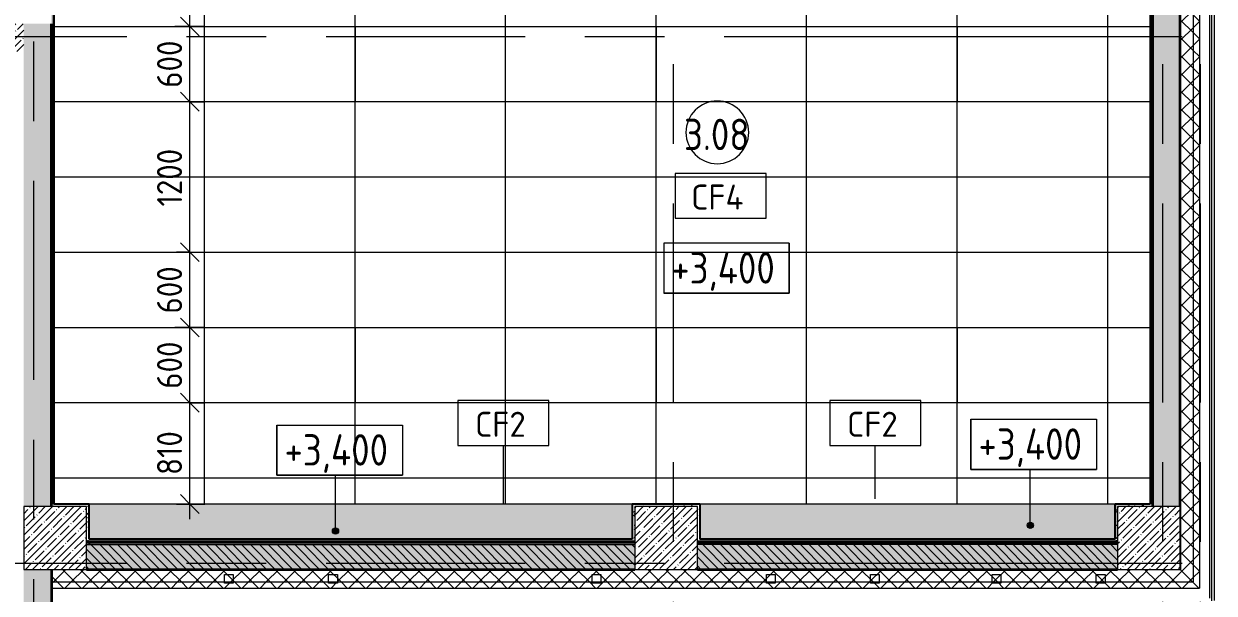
# Model space of a CAD drawing. Header units: millimetres. Extents: x 35378 to 237579, y -8553 to 29000.
# Drawn here: x 75480 to 84970, y 3360 to 7900 of the extents above; entities that cross this region are included whole.
import ezdxf

# ---------------------------------------------------------------- set-up
doc = ezdxf.new("R2010")
doc.units = ezdxf.units.MM
doc.linetypes.add('Осевая', pattern=[3175, 635, -476.25, 1587.5, -476.25])
for name, color, linetype, lineweight in [('A-ANNO-DIMS', 7, 'Continuous', 9), ('A-ANNO-DIMS-100', 7, 'Continuous', 9), ('A-AREA-IDEN', 7, 'Continuous', 9), ('A-CLNG', 7, 'Continuous', 9), ('A-CLNG-IDEN', 7, 'Continuous', 9), ('A-CLNG-PATT', 7, 'Continuous', 9), ('A-DETL-GENF', 7, 'Continuous', 9), ('A-GLAZ', 7, 'Continuous', 9), ('A-GLAZ-1', 7, 'Continuous', 13), ('A-WALL', 7, 'Continuous', 9), ('G-ANNO-DIMS', 7, 'Continuous', 9), ('I-WALL', 7, 'Continuous', 9), ('S-COLS', 7, 'Continuous', 9), ('Оси', 7, 'Continuous', 9), ('Оси-2', 7, 'Осевая', 9)]:
    doc.layers.add(name, color=color, linetype=linetype, lineweight=lineweight)
for name, color, linetype, lineweight, true_color in [('A-WALL-1', 7, 'Continuous', 35, 0x3c3c3c), ('A-WALL-2', 7, 'Continuous', 13, 0x3c3c3c), ('A-WALL-3', 7, 'Continuous', 25, 0x3c3c3c), ('A-WALL-FNSH-1', 7, 'Continuous', 9, 0x3c3c3c), ('A-WALL-FNSH-2', 7, 'Continuous', 13, 0x3c3c3c)]:
    doc.layers.add(name, color=color, linetype=linetype, lineweight=lineweight, true_color=true_color)
doc.styles.add('GOST Common', font='GOST_Common.ttf', dxfattribs={"width": 0.9, "height": 250})
doc.styles.add('GOST Common_1', font='GOST_Common.ttf', dxfattribs={"height": 200})
doc.styles.add('ISOCPEUR_1', font='isocpeur.ttf', dxfattribs={"width": 0.9, "height": 200})
doc.dimstyles.new('ISO-2_0_0_9К_Средний_округл2', dxfattribs={"dimscale": 304.8, "dimtxt": 199.196235, "dimasz": 0.492126, "dimexe": 0.393701, "dimexo": 0, "dimgap": 0, "dimtad": 1, "dimdec": 0, "dimrnd": 10, "dimzin": 0, "dimdsep": 46, "dimtxsty": 'ISOCPEUR_1', "dimblk1": 'OBLIQUE', "dimblk2": 'OBLIQUE', "dimsah": 1, "dimcen": 0.09, "dimdle": 0.393701, "dimazin": 0, "dimtfac": 1, "dimtdec": 4, "dimtix": 1, "dimtmove": 0, "dimatfit": 3, "dimfxl": 1, "dimtvp": 1, "dimtolj": 1, "dimtzin": 0, "dimarcsym": 2})
pattern_1 = [(45, (0, 0), (-70.71068, 70.71068), []), (135, (0, 0), (-70.71068, -70.71068), [])]
pattern_2 = [(45, (0, 0), (-57.02463, 57.02463), []), (45, (57.025, 0), (-57.02463, 57.02463), [100.806, -20.161, 3.353, -16.808])]
pattern_3 = [(0, (0, 0), (121.92, 30.48), [10.058, -81.382, 10.058, -81.382, -487.68]), (0, (0, 0), (121.92, 30.48), [-182.88, 10.058, -172.822, 10.058, -81.382, -213.36]), (0, (0, 0), (121.92, 30.48), [-457.2, 10.058, -50.902, 10.058, -142.342]), (120, (45.72, 15.24), (-87.356454, 90.345817), [10.058, -81.382, 10.058, -81.382, -487.68]), (120, (45.72, 15.24), (-87.356454, 90.345817), [-182.88, 10.058, -172.822, 10.058, -81.382, -213.36]), (120, (45.72, 15.24), (-87.356454, 90.345817), [-457.2, 10.058, -50.902, 10.058, -142.342]), (240, (60.96, 76.2), (-34.563546, -120.825817), [10.058, -81.382, 10.058, -81.382, -487.68]), (240, (60.96, 76.2), (-34.563546, -120.825817), [-182.88, 10.058, -172.822, 10.058, -81.382, -213.36]), (240, (60.96, 76.2), (-34.563546, -120.825817), [-457.2, 10.058, -50.902, 10.058, -142.342])]

# ---------------------------------------------------------------- blocks, each defined once
blk = doc.blocks.new('BSC_Колонна _Прямоугольная - 500х500-V11-План потолков с обозначением видов отделки и геометрии 1 этажа в осях 12-23')
at = {"layer": 'S-COLS'}
h = blk.add_hatch(dxfattribs=at)
h.set_pattern_fill('FP_12', color=256, style=0, pattern_type=2)
h.set_pattern_definition([(45, (-75730, -3800), (-57.02463, 57.02463), []), (45, (-75672.975, -3800), (-57.02463, 57.02463), [100.806, -20.161, 3.353, -16.808])])
h.paths.add_polyline_path([(-250, -250), (250, -250), (250, 250), (-250, 250), (-250, -229.1)])
for p, q in [((250, 250), (-250, 250)), ((-250, 250), (-250, -250)), ((250, -250), (250, 250)), ((-250, -250), (250, -250))]:
    blk.add_line(p, q, dxfattribs=at)
blk = doc.blocks.new('BSC_Колонна _Прямоугольная - 500х500-V12-План потолков с обозначением видов отделки и геометрии 1 этажа в осях 12-23')
at = {"layer": 'S-COLS'}
h = blk.add_hatch(dxfattribs=at)
h.set_pattern_fill('FP_13', color=256, style=0, pattern_type=2)
h.set_pattern_definition([(45, (-80600, -3800), (-57.02463, 57.02463), []), (45, (-80542.975, -3800), (-57.02463, 57.02463), [100.806, -20.161, 3.353, -16.808])])
h.paths.add_polyline_path([(-250, -250), (250, -250), (250, 250), (-250, 250)])
for p, q in [((250, 250), (-250, 250)), ((-250, 250), (-250, -250)), ((250, -250), (250, 250)), ((-250, -250), (250, -250))]:
    blk.add_line(p, q, dxfattribs=at)
blk = doc.blocks.new('120_Окно_СКБ_2Ст - 120_Окно_СКБ_2Ст 3000х2500 _мал_створка слева_-22809161-План потолков с обозначением видов отделки и геометрии 1 этажа в осях 12-23')
at = {"layer": 'A-GLAZ-1'}
for p, q in [((-1500, -75), (-1500, -5)), ((-1500, -5), (-1430, -5)), ((-1430, -75), (-1500, -75)), ((-1430, -5), (-1430, -75)), ((600, -75), (600, -5)), ((600, -5), (670, -5)), ((670, -75), (600, -75)), ((670, -5), (670, -75)), ((1430, -75), (1430, -5)), ((1430, -5), (1500, -5)), ((1500, -75), (1430, -75)), ((1500, -5), (1500, -75))]:
    blk.add_line(p, q, dxfattribs=at)
blk = doc.blocks.new('120_Окно_СКБ_1Ст - 120_Окно_СКБ_1Ст 900х2500_h_-19906774-План потолков с обозначением видов отделки и геометрии 1 этажа в осях 12-23')
at = {"layer": 'A-GLAZ-1'}
for p, q in [((-450, -75), (-450, -5)), ((-450, -5), (-380, -5)), ((-380, -75), (-450, -75)), ((-380, -5), (-380, -75)), ((380, -75), (380, -5)), ((380, -5), (450, -5)), ((450, -75), (380, -75)), ((450, -5), (450, -75))]:
    blk.add_line(p, q, dxfattribs=at)
blk = doc.blocks.new('BSC_Колонна _Прямоугольная - 500х500-V42-План потолков с обозначением видов отделки и геометрии 1 этажа в осях 12-23')
at = {"layer": 'S-COLS'}
h = blk.add_hatch(dxfattribs=at)
h.set_pattern_fill('FP_52', color=256, style=0, pattern_type=2)
h.set_pattern_definition([(45, (-84450, -3800), (-57.02463, 57.02463), []), (45, (-84392.975, -3800), (-57.02463, 57.02463), [100.806, -20.161, 3.353, -16.808])])
h.paths.add_polyline_path([(-250, -250), (250, -250), (250, 250), (-250, 250), (-250, -229.1)])
for p, q in [((250, 250), (-250, 250)), ((-250, 250), (-250, -250)), ((250, -250), (250, 250)), ((-250, -250), (250, -250))]:
    blk.add_line(p, q, dxfattribs=at)
blk = doc.blocks.new('DET_L_Линия разрыва - М100-30654842-План потолков с обозначением видов отделки и геометрии 1 этажа в осях 12-23')
at = {"layer": 'A-DETL-GENF'}
blk.add_line((11739.9, 0), (0, 0), dxfattribs=at)
blk = doc.blocks.new('Марка_Помещения - Номер-25198446-План потолков с обозначением видов отделки и геометрии 1 этажа в осях 12-23')
at = {"layer": 'A-AREA-IDEN'}
for start, end in [(360, 180), (180, 360)]:
    blk.add_arc((0, 0), 2.5, start, end, dxfattribs=at)
blk = doc.blocks.new('М_потолков - Марка_ Имя типа-25382930-План потолков с обозначением видов отделки и геометрии 1 этажа в осях 12-23')
at = {"layer": 'A-CLNG-IDEN'}
for p, q in [((3.625, 1.984375), (-3.625, 1.984375)), ((-3.625, 1.984375), (-3.625, -1.59375)), ((3.625, -1.59375), (3.625, 1.984375)), ((-3.625, -1.59375), (3.625, -1.59375))]:
    blk.add_line(p, q, dxfattribs=at)
blk = doc.blocks.new('Высотные отметки - 10х4_h_-17668695-План потолков с обозначением видов отделки и геометрии 1 этажа в осях 12-23')
at = {"layer": 'G-ANNO-DIMS'}
for p, q in [((-5, 4), (-5, 0)), ((5, 4), (-5, 4)), ((5, 4), (-5, 4)), ((-5, 4), (-5, 0)), ((5, 4), (5, 0)), ((5, 0), (5, 4)), ((5, 0), (-5, 0)), ((-5, 0), (5, 0))]:
    blk.add_line(p, q, dxfattribs=at)
blk = doc.blocks.new('DIMBLOCK57-План потолков с обозначением видов отделки и геометрии 1 этажа в осях 12-23')
at = {"layer": 'A-ANNO-DIMS-100', "lineweight": 20}
for p, q in [((76803.2, 4879.1), (76728.2, 4954.1)), ((76803.2, 4879.1), (76878.2, 4804.1)), ((76803.2, 4071), (76728.2, 4146)), ((76803.2, 4071), (76878.2, 3996))]:
    blk.add_line(p, q, dxfattribs=at)
at = {"layer": 'A-ANNO-DIMS-100'}
for p, q in [((76920.5, 4879.1), (76683.2, 4879.1)), ((76803.2, 3951), (76803.2, 4879.1)), ((76803.2, 4879.1), (76920.5, 4879.1)), ((76697.1, 4071), (76923.2, 4071)), ((76803.2, 4071), (76697.1, 4071))]:
    blk.add_line(p, q, dxfattribs=at)
at = {"layer": 'A-ANNO-DIMS-100', "color": 0, "insert": (76541.9, 4302.7), "char_height": 200, "width": 413.715, "attachment_point": 1, "rotation": 90, "line_spacing_factor": 1.149209, "style": 'ISOCPEUR_1'}
blk.add_mtext('810', dxfattribs=at)
blk = doc.blocks.new('_Oblique')
at = {"color": 0, "linetype": 'ByBlock', "lineweight": -2}
blk.add_line((-0.5, -0.5), (0.5, 0.5), dxfattribs=at)
blk = doc.blocks.new('DIMBLOCK58-План потолков с обозначением видов отделки и геометрии 1 этажа в осях 12-23')
at = {"layer": 'A-ANNO-DIMS-100', "lineweight": 20}
for p, q in [((76803.2, 5479.1), (76728.2, 5554.1)), ((76803.2, 5479.1), (76878.2, 5404.1)), ((76803.2, 4879.1), (76728.2, 4954.1)), ((76803.2, 4879.1), (76878.2, 4804.1))]:
    blk.add_line(p, q, dxfattribs=at)
at = {"layer": 'A-ANNO-DIMS-100'}
for p, q in [((76920.5, 5479.1), (76683.2, 5479.1)), ((76803.2, 4879.1), (76803.2, 5479.1)), ((76803.2, 5479.1), (76920.5, 5479.1)), ((76920.5, 4879.1), (76683.2, 4879.1)), ((76803.2, 4879.1), (76920.5, 4879.1))]:
    blk.add_line(p, q, dxfattribs=at)
at = {"layer": 'A-ANNO-DIMS-100', "color": 0, "insert": (76541.9, 4989.5), "char_height": 200, "width": 455.087, "attachment_point": 1, "rotation": 90, "line_spacing_factor": 1.149209, "style": 'ISOCPEUR_1'}
blk.add_mtext('600', dxfattribs=at)
blk = doc.blocks.new('DIMBLOCK59-План потолков с обозначением видов отделки и геометрии 1 этажа в осях 12-23')
at = {"layer": 'A-ANNO-DIMS-100'}
for p, q in [((76697.1, 6079), (76923.2, 6079)), ((76803.2, 6079), (76697.1, 6079)), ((76803.2, 5479.1), (76803.2, 6079)), ((76920.5, 5479.1), (76683.2, 5479.1)), ((76803.2, 5479.1), (76920.5, 5479.1))]:
    blk.add_line(p, q, dxfattribs=at)
at = {"layer": 'A-ANNO-DIMS-100', "lineweight": 20}
for p, q in [((76803.2, 6079), (76728.2, 6154)), ((76803.2, 6079), (76878.2, 6004)), ((76803.2, 5479.1), (76728.2, 5554.1)), ((76803.2, 5479.1), (76878.2, 5404.1))]:
    blk.add_line(p, q, dxfattribs=at)
at = {"layer": 'A-ANNO-DIMS-100', "color": 0, "insert": (76541.9, 5589.4), "char_height": 200, "width": 455.087, "attachment_point": 1, "rotation": 90, "line_spacing_factor": 1.149209, "style": 'ISOCPEUR_1'}
blk.add_mtext('600', dxfattribs=at)
blk = doc.blocks.new('DIMBLOCK60-План потолков с обозначением видов отделки и геометрии 1 этажа в осях 12-23')
at = {"layer": 'A-ANNO-DIMS-100', "lineweight": 20}
for p, q in [((76803.2, 7279.1), (76728.2, 7354.1)), ((76803.2, 7279.1), (76878.2, 7204.1)), ((76803.2, 6079), (76728.2, 6154)), ((76803.2, 6079), (76878.2, 6004))]:
    blk.add_line(p, q, dxfattribs=at)
at = {"layer": 'A-ANNO-DIMS-100'}
for p, q in [((76920.5, 7279.1), (76683.2, 7279.1)), ((76803.2, 6079), (76803.2, 7279.1)), ((76803.2, 7279.1), (76920.5, 7279.1)), ((76697.1, 6079), (76923.2, 6079)), ((76803.2, 6079), (76697.1, 6079))]:
    blk.add_line(p, q, dxfattribs=at)
at = {"layer": 'A-ANNO-DIMS-100', "color": 0, "insert": (76541.9, 6443.5), "char_height": 200, "width": 565.411, "attachment_point": 1, "rotation": 90, "line_spacing_factor": 1.149209, "style": 'ISOCPEUR_1'}
blk.add_mtext('1200', dxfattribs=at)
blk = doc.blocks.new('DIMBLOCK61-План потолков с обозначением видов отделки и геометрии 1 этажа в осях 12-23')
at = {"layer": 'A-ANNO-DIMS-100'}
for p, q in [((76920.5, 7879.1), (76683.2, 7879.1)), ((76803.2, 7279.1), (76803.2, 7879.1)), ((76803.2, 7879.1), (76920.5, 7879.1)), ((76920.5, 7279.1), (76683.2, 7279.1)), ((76803.2, 7279.1), (76920.5, 7279.1))]:
    blk.add_line(p, q, dxfattribs=at)
at = {"layer": 'A-ANNO-DIMS-100', "lineweight": 20}
for p, q in [((76803.2, 7879.1), (76728.2, 7954.1)), ((76803.2, 7879.1), (76878.2, 7804.1)), ((76803.2, 7279.1), (76728.2, 7354.1)), ((76803.2, 7279.1), (76878.2, 7204.1))]:
    blk.add_line(p, q, dxfattribs=at)
at = {"layer": 'A-ANNO-DIMS-100', "color": 0, "insert": (76541.9, 7389.5), "char_height": 200, "width": 455.087, "attachment_point": 1, "rotation": 90, "line_spacing_factor": 1.149209, "style": 'ISOCPEUR_1'}
blk.add_mtext('600', dxfattribs=at)
blk = doc.blocks.new('DIMBLOCK62-План потолков с обозначением видов отделки и геометрии 1 этажа в осях 12-23')
at = {"layer": 'A-ANNO-DIMS-100', "lineweight": 20}
for p, q in [((76803.2, 9679.1), (76728.2, 9754.1)), ((76803.2, 9679.1), (76878.2, 9604.1)), ((76803.2, 7879.1), (76728.2, 7954.1)), ((76803.2, 7879.1), (76878.2, 7804.1))]:
    blk.add_line(p, q, dxfattribs=at)
at = {"layer": 'A-ANNO-DIMS-100'}
for p, q in [((76920.5, 9679.1), (76683.2, 9679.1)), ((76803.2, 7879.1), (76803.2, 9679.1)), ((76803.2, 9679.1), (76920.5, 9679.1)), ((76920.5, 7879.1), (76683.2, 7879.1)), ((76803.2, 7879.1), (76920.5, 7879.1))]:
    blk.add_line(p, q, dxfattribs=at)
at = {"layer": 'A-ANNO-DIMS-100', "color": 0, "insert": (76541.9, 8543.5), "char_height": 200, "width": 565.411, "attachment_point": 1, "rotation": 90, "line_spacing_factor": 1.149209, "style": 'ISOCPEUR_1'}
blk.add_mtext('1800', dxfattribs=at)

msp = doc.modelspace()

# ---------------------------------------------------------------- hatches: boundary and pattern name
at = {"layer": 'A-CLNG-PATT'}
h = msp.add_hatch(dxfattribs=at)
h.set_pattern_fill('FP_59', color=256, style=0, pattern_type=2)
h.set_pattern_definition([(180, (76920.5, 9679), (-7e-14, -600), []), (270, (76920.5, 9679), (1200, 7e-14), [])])
h.paths.add_polyline_path([(84459, 4071), (84459, 10879), (80329, 10879), (80329, 11329), (76001, 11329), (76001, 10879), (75721, 10879), (75721, 4071), (84179, 4071)])
h.paths.add_polyline_path([(81720.5, 4879.1), (81720.5, 5479.1), (82920.5, 5479.1), (82920.5, 4879.1)])
h.paths.add_polyline_path([(79369.6, 4879.1), (79320.5, 4879.1), (79320.5, 5479.1), (80520.5, 5479.1), (80520.5, 4879.1)])
h.paths.add_polyline_path([(78120.5, 4879.1), (76920.5, 4879.1), (76920.5, 5479.1), (78120.5, 5479.1)])
h.paths.add_polyline_path([(82920.5, 7279.1), (81720.5, 7279.1), (81720.5, 7879.1), (82920.5, 7879.1)])
h.paths.add_polyline_path([(79369.6, 7279.1), (79320.5, 7279.1), (79320.5, 7879.1), (80520.5, 7879.1), (80520.5, 7279.1)])
h.paths.add_polyline_path([(76920.5, 7279.1), (76920.5, 7879.1), (78120.5, 7879.1), (78120.5, 7279.1)])
h.paths.add_polyline_path([(82305.4, 9679.1), (81720.5, 9679.1), (81720.5, 10279.1), (82920.5, 10279.1), (82920.5, 9679.1)])
h.paths.add_polyline_path([(79369.6, 9679.1), (79320.5, 9679.1), (79320.5, 10279.1), (80520.5, 10279.1), (80520.5, 9679.1)])
h.paths.add_polyline_path([(78120.5, 9679.1), (76920.5, 9679.1), (76920.5, 10279.1), (78120.5, 10279.1)])
h.paths.add_polyline_path([(76920.7, 10479.1), (76884.4, 10614.3), (76956.9, 10614.4)])
h.paths.add_polyline_path([(76655.8, 10842.7), (76520.5, 10878.9), (76655.7, 10915.2)])
h.paths.add_polyline_path([(77185.3, 10843.1), (77185.2, 10915.5), (77320.5, 10879.4)])
h.paths.add_polyline_path([(76884.1, 11143.9), (76920.5, 11278.3), (76956.6, 11143.9), (76920.5, 11143.9)])
h = msp.add_hatch(color=256, dxfattribs=at)
h.paths.add_polyline_path([(80871, 3791), (84179, 3791), (84179, 4071), (80871, 4071)])
h.paths.add_polyline_path([(80329, 3791), (80329, 4071), (76001, 4071), (76001, 3791), (79369.6, 3791)])
at = {"layer": 'A-WALL'}
h = msp.add_hatch(dxfattribs=at)
h.set_pattern_fill('FP_19', color=256, style=0, pattern_type=2)
h.set_pattern_definition(pattern_1)
h.paths.add_polyline_path([(84701.6, 3450), (84801.6, 3450), (84801.6, 10242), (84701.6, 10242), (84701.6, 3550)])
h = msp.add_hatch(dxfattribs=at)
h.set_pattern_fill('FP_19', color=256, style=0, pattern_type=2)
h.set_pattern_definition(pattern_1)
h.paths.add_polyline_path([(84801.6, 3400), (84851.6, 3400), (84851.6, 10242), (84801.6, 10242), (84801.6, 3450)])
h = msp.add_hatch(dxfattribs=at)
h.set_pattern_fill('FP_20', color=256, style=0, pattern_type=2)
h.set_pattern_definition([(135, (0, 0), (-35.35534, -35.35534), [])])
h.paths.add_polyline_path([(80350, 3550), (80350, 3750), (75980, 3750), (75980, 3550), (79369.6, 3550)])
h.paths.add_polyline_path([(84200, 3550), (84200, 3750), (80850, 3750), (80850, 3550), (83773.4, 3550)])
h = msp.add_hatch(dxfattribs=at)
h.set_pattern_fill('FP_19', color=256, style=0, pattern_type=2)
h.set_pattern_definition(pattern_1)
h.paths.add_polyline_path([(80837.5, 3450), (84701.6, 3450), (84701.6, 3550), (75700, 3550), (75700, 3450), (79369.6, 3450)])
h = msp.add_hatch(dxfattribs=at)
h.set_pattern_fill('FP_19', color=256, style=0, pattern_type=2)
h.set_pattern_definition(pattern_1)
h.paths.add_polyline_path([(84801.6, 3400), (84801.6, 3450), (75700, 3450), (75700, 3400), (84701.6, 3400)])
at = {"layer": 'G-ANNO-DIMS'}
h = msp.add_hatch(color=256, dxfattribs=at)
edge = h.paths.add_edge_path()
edge.add_arc((83504.1, 3901.8), 25, 0, 360)
h = msp.add_hatch(color=256, dxfattribs=at)
edge = h.paths.add_edge_path()
edge.add_arc((77964.9, 3855.2), 25, 0, 360)
at = {"layer": 'I-WALL'}
h = msp.add_hatch(dxfattribs=at)
h.set_pattern_fill('FP_17', color=256, style=0, pattern_type=2)
h.set_pattern_definition(pattern_2)
h.paths.add_polyline_path([(84480, 4050), (84700, 4050), (84700, 11800), (84480, 11800), (84480, 4070)])
h = msp.add_hatch(dxfattribs=at)
h.set_pattern_fill('FP_57', color=256, style=0, pattern_type=2)
h.set_pattern_definition(pattern_3)
h.paths.add_polyline_path([(75720, 4050), (75720, 10900), (75700, 10900), (75700, 4050)])
h = msp.add_hatch(dxfattribs=at)
h.set_pattern_fill('FP_57', color=256, style=0, pattern_type=2)
h.set_pattern_definition(pattern_3)
h.paths.add_polyline_path([(84480, 4070), (84480, 10900), (84460, 10900), (84460, 4070)])
h = msp.add_hatch(dxfattribs=at)
h.set_pattern_fill('FP_17', color=256, style=0, pattern_type=2)
h.set_pattern_definition(pattern_2)
h.paths.add_polyline_path([(73497.9, 7680), (75480, 7680), (75480, 7900), (71860, 7900), (71860, 7680), (72080, 7680)])
h = msp.add_hatch(dxfattribs=at)
h.set_pattern_fill('FP_17', color=256, style=0, pattern_type=2)
h.set_pattern_definition(pattern_2)
h.paths.add_polyline_path([(75480, 120), (75700, 120), (75700, 3550), (75480, 3550), (75480, 470.3)])
h.paths.add_polyline_path([(75480, 4050), (75700, 4050), (75700, 7900), (75480, 7900), (75480, 4604.4)])
h = msp.add_hatch(dxfattribs=at)
h.set_pattern_fill('FP_57', color=256, style=0, pattern_type=2)
h.set_pattern_definition(pattern_3)
h.paths.add_polyline_path([(76000, 4050), (76000, 4070), (75720, 4070), (75720, 4050), (75980, 4050)])
h = msp.add_hatch(dxfattribs=at)
h.set_pattern_fill('FP_57', color=256, style=0, pattern_type=2)
h.set_pattern_definition(pattern_3)
h.paths.add_polyline_path([(76000, 3770), (76000, 4050), (75980, 4050), (75980, 3770)])
h = msp.add_hatch(dxfattribs=at)
h.set_pattern_fill('FP_57', color=256, style=0, pattern_type=2)
h.set_pattern_definition(pattern_3)
h.paths.add_polyline_path([(80350, 3790), (80350, 4070), (80330, 4070), (80330, 3790)])
h = msp.add_hatch(dxfattribs=at)
h.set_pattern_fill('FP_57', color=256, style=0, pattern_type=2)
h.set_pattern_definition(pattern_3)
h.paths.add_polyline_path([(80870, 4050), (80870, 4070), (80350, 4070), (80350, 4050), (80850, 4050)])
h = msp.add_hatch(dxfattribs=at)
h.set_pattern_fill('FP_57', color=256, style=0, pattern_type=2)
h.set_pattern_definition(pattern_3)
h.paths.add_polyline_path([(80870, 3770), (80870, 4050), (80850, 4050), (80850, 3770)])
h = msp.add_hatch(dxfattribs=at)
h.set_pattern_fill('FP_57', color=256, style=0, pattern_type=2)
h.set_pattern_definition(pattern_3)
h.paths.add_polyline_path([(84200, 3770), (84200, 4070), (84180, 4070), (84180, 3770)])
h = msp.add_hatch(dxfattribs=at)
h.set_pattern_fill('FP_57', color=256, style=0, pattern_type=2)
h.set_pattern_definition(pattern_3)
h.paths.add_polyline_path([(84480, 4050), (84480, 4070), (84200, 4070), (84200, 4050)])
h = msp.add_hatch(dxfattribs=at)
h.set_pattern_fill('FP_17', color=256, style=0, pattern_type=2)
h.set_pattern_definition(pattern_2)
h.paths.add_polyline_path([(84180, 3550), (84200, 3550), (84200, 3770), (80850, 3770), (80850, 3550), (83773.4, 3550)])
h.paths.add_polyline_path([(80350, 3550), (80350, 3770), (75980, 3770), (75980, 3550), (79369.6, 3550)])
h = msp.add_hatch(dxfattribs=at)
h.set_pattern_fill('FP_57', color=256, style=0, pattern_type=2)
h.set_pattern_definition(pattern_3)
h.paths.add_polyline_path([(79369.6, 3750), (80350, 3750), (80350, 3790), (76000, 3790), (76000, 3750), (76433.8, 3750)])
h = msp.add_hatch(dxfattribs=at)
h.set_pattern_fill('FP_57', color=256, style=0, pattern_type=2)
h.set_pattern_definition(pattern_3)
h.paths.add_polyline_path([(82305.4, 3750), (84180, 3750), (84180, 3790), (80870, 3790), (80870, 3750)])

# ---------------------------------------------------------------- linework, layer by layer
at = {"layer": 'A-CLNG'}
for p, q in [((75721, 10879), (75721, 4071)), ((84459, 4071), (84459, 10879)), ((76920.5, 7279.1), (76920.5, 7879.1)), ((76920.5, 7879.1), (78120.5, 7879.1)), ((78120.5, 7879.1), (78120.5, 7279.1)), ((79320.5, 7279.1), (79320.5, 7879.1)), ((79320.5, 7879.1), (80520.5, 7879.1)), ((80520.5, 7879.1), (80520.5, 7279.1)), ((81720.5, 7279.1), (81720.5, 7879.1)), ((81720.5, 7879.1), (82920.5, 7879.1)), ((82920.5, 7879.1), (82920.5, 7279.1)), ((78120.5, 7279.1), (76920.5, 7279.1)), ((80520.5, 7279.1), (79320.5, 7279.1)), ((82920.5, 7279.1), (81720.5, 7279.1)), ((76920.5, 4879.1), (76920.5, 5479.1)), ((76920.5, 5479.1), (78120.5, 5479.1)), ((78120.5, 5479.1), (78120.5, 4879.1)), ((79320.5, 4879.1), (79320.5, 5479.1)), ((79320.5, 5479.1), (80520.5, 5479.1)), ((80520.5, 5479.1), (80520.5, 4879.1)), ((81720.5, 4879.1), (81720.5, 5479.1)), ((81720.5, 5479.1), (82920.5, 5479.1)), ((82920.5, 5479.1), (82920.5, 4879.1)), ((78120.5, 4879.1), (76920.5, 4879.1)), ((80520.5, 4879.1), (79320.5, 4879.1)), ((82920.5, 4879.1), (81720.5, 4879.1)), ((80871, 4071), (76001, 4071)), ((76001, 4071), (76001, 3791)), ((84179, 4071), (80871, 4071)), ((80871, 4071), (80871, 4070)), ((84179, 4071), (84459, 4071)), ((84179, 3791), (84179, 4071)), ((76001, 3791), (80329, 3791)), ((80871, 3791), (84179, 3791))]:
    msp.add_line(p, q, dxfattribs=at)
at = {"layer": 'A-CLNG-IDEN'}
for p, q in [((79303.4, 4071), (79303.4, 4537.7)), ((82268.4, 4112.6), (82268.4, 4537.7)), ((80090, 4071), (79303.4, 4071))]:
    msp.add_line(p, q, dxfattribs=at)
at = {"layer": 'A-WALL'}
for p, q in [((84801.6, 10242), (84801.6, 3450)), ((84851.6, 10242), (84851.6, 3400)), ((75700, 3450), (84801.6, 3450)), ((75700, 3400), (84851.6, 3400))]:
    msp.add_line(p, q, dxfattribs=at)
at = {"layer": 'A-WALL-1'}
for p, q in [((84700, 4050), (84700, 11800)), ((84480, 4050), (84480, 10900)), ((75700, 4050), (75700, 7900)), ((80350, 3770), (75980, 3770)), ((84200, 3770), (80850, 3770)), ((75700, 3550), (75700, -100)), ((75980, 3550), (80350, 3550)), ((80850, 3550), (84200, 3550))]:
    msp.add_line(p, q, dxfattribs=at)
at = {"layer": 'A-WALL-2'}
for p, q in [((84701.6, 10242), (84701.6, 3550)), ((84931.6, 10242), (84931.6, 3320)), ((84701.6, 3550), (84700, 3550))]:
    msp.add_line(p, q, dxfattribs=at)
at = {"layer": 'A-WALL-3'}
for p, q in [((75720, 4070), (75720, 10880)), ((84460, 10880), (84460, 4070)), ((75700, 7900), (75700, 4050)), ((76000, 4070), (75720, 4070)), ((76000, 3790), (76000, 4070)), ((80330, 4070), (80330, 3790)), ((80870, 4070), (80330, 4070)), ((80870, 4070), (80870, 3790)), ((84180, 4070), (84180, 3790)), ((84460, 4070), (84180, 4070)), ((75980, 3750), (80350, 3750)), ((80330, 3790), (76000, 3790)), ((76000, 3770), (76000, 3750)), ((84200, 3750), (80850, 3750)), ((84180, 3790), (80870, 3790)), ((80870, 3770), (80870, 3750)), ((84180, 3750), (84180, 3770)), ((80350, 3550), (75980, 3550)), ((84200, 3550), (80850, 3550))]:
    msp.add_line(p, q, dxfattribs=at)
at = {"layer": 'A-WALL-FNSH-1'}
msp.add_line((84951.6, 3300), (84951.6, 10242), dxfattribs=at)
at = {"layer": 'A-WALL-FNSH-2'}
for p, q in [((80330, 4071), (80329, 4071)), ((80329, 4071), (80329, 3791)), ((80330, 4070), (80330, 4071)), ((80871, 4070), (80870, 4070)), ((80871, 3790), (80871, 4070)), ((80329, 3791), (80330, 3791))]:
    msp.add_line(p, q, dxfattribs=at)
at = {"layer": 'G-ANNO-DIMS'}
for p, q in [((77964.9, 4300.7), (77998.2, 4300.7)), ((77964.9, 3855.2), (77964.9, 4300.7)), ((83504.1, 4347.3), (83530.7, 4347.3)), ((83504.1, 3901.8), (83504.1, 4347.3))]:
    msp.add_line(p, q, dxfattribs=at)
for centre in [(83504.1, 3901.8), (77964.9, 3855.2)]:
    msp.add_circle(centre, 25, dxfattribs=at)
at = {"layer": 'I-WALL'}
for p, q in [((75721, 4071), (76001, 4071)), ((84179, 4071), (84460, 4071)), ((76001, 3790), (76001, 3791))]:
    msp.add_line(p, q, dxfattribs=at)
at = {"layer": 'Оси'}
for p, q in [((82214, 7800), (84714, 7800)), ((82214, 3600), (84714, 3600))]:
    msp.add_line(p, q, dxfattribs=at)
at = {"layer": 'Оси-2'}
for p, q in [((75560, 773.7), (75560, 25078.1)), ((80660, 593.7), (80660, 24890.1)), ((84560, 593.7), (84560, 19415.1)), ((84860, 593.7), (84860, 19415.1)), ((38678.1, 7800), (82214, 7800)), ((38678.1, 3600), (82214, 3600))]:
    msp.add_line(p, q, dxfattribs=at)

# ---------------------------------------------------------------- block references
at = {"layer": 'A-AREA-IDEN', "xscale": 99.99999999999993, "yscale": 99.99999999999993, "zscale": 99.99999999999993}
msp.add_blockref('Марка_Помещения - Номер-25198446-План потолков с обозначением видов отделки и геометрии 1 этажа в осях 12-23', (81008.8, 7034.4), dxfattribs=at)
at = {"layer": 'A-CLNG-IDEN', "xscale": 99.99999999999993, "yscale": 99.99999999999993, "zscale": 99.99999999999993}
for p in [(81035.9, 6508.5), (79303.4, 4697.1), (82268.4, 4697.1)]:
    msp.add_blockref('М_потолков - Марка_ Имя типа-25382930-План потолков с обозначением видов отделки и геометрии 1 этажа в осях 12-23', p, dxfattribs=at)
at = {"layer": 'A-DETL-GENF', "rotation": 90.00000000000031}
msp.add_blockref('DET_L_Линия разрыва - М100-30654842-План потолков с обозначением видов отделки и геометрии 1 этажа в осях 12-23', (84970, 3301.1), dxfattribs=at)
at = {"layer": 'A-GLAZ', "rotation": 180}
for name, p in [('120_Окно_СКБ_2Ст - 120_Окно_СКБ_2Ст 3000х2500 _мал_створка слева_-22809161-План потолков с обозначением видов отделки и геометрии 1 этажа в осях 12-23', (78580, 3435)), ('120_Окно_СКБ_1Ст - 120_Окно_СКБ_1Ст 900х2500_h_-19906774-План потолков с обозначением видов отделки и геометрии 1 этажа в осях 12-23', (81850, 3435)), ('120_Окно_СКБ_1Ст - 120_Окно_СКБ_1Ст 900х2500_h_-19906774-План потолков с обозначением видов отделки и геометрии 1 этажа в осях 12-23', (83650, 3435))]:
    msp.add_blockref(name, p, dxfattribs=at)
at = {"layer": 'G-ANNO-DIMS', "xscale": 99.99999999999993, "yscale": 99.99999999999993, "zscale": 99.99999999999993}
msp.add_blockref('Высотные отметки - 10х4_h_-17668695-План потолков с обозначением видов отделки и геометрии 1 этажа в осях 12-23', (81081.6, 5751.9), dxfattribs=at)
at = {"layer": 'G-ANNO-DIMS', "extrusion": (0, 0, -1), "xscale": 99.99999999999993, "yscale": 99.99999999999993, "zscale": 99.99999999999993}
for p in [(-83530.7, 4347.3), (-77998.2, 4300.7)]:
    msp.add_blockref('Высотные отметки - 10х4_h_-17668695-План потолков с обозначением видов отделки и геометрии 1 этажа в осях 12-23', p, dxfattribs=at)
at = {"layer": 'S-COLS'}
for name, p in [('BSC_Колонна _Прямоугольная - 500х500-V11-План потолков с обозначением видов отделки и геометрии 1 этажа в осях 12-23', (75730, 3800)), ('BSC_Колонна _Прямоугольная - 500х500-V12-План потолков с обозначением видов отделки и геометрии 1 этажа в осях 12-23', (80600, 3800)), ('BSC_Колонна _Прямоугольная - 500х500-V42-План потолков с обозначением видов отделки и геометрии 1 этажа в осях 12-23', (84450, 3800))]:
    msp.add_blockref(name, p, dxfattribs=at)

# ---------------------------------------------------------------- texts
at = {"layer": 'A-AREA-IDEN', "insert": (80743, 7142.9), "char_height": 250, "width": 663.797, "attachment_point": 1, "style": 'GOST Common'}
msp.add_mtext('3.08', dxfattribs=at)
at = {"layer": 'A-CLNG-IDEN', "char_height": 200, "attachment_point": 1, "style": 'GOST Common_1'}
for s, insert, width in [('CF4', (80800.1, 6618.2), 553.164), ('CF2', (79077.6, 4806.8), 529.114), ('CF2', (82042.6, 4806.8), 529.114)]:
    msp.add_mtext(s, dxfattribs=dict(at, insert=insert, width=width))
at = {"layer": 'G-ANNO-DIMS', "char_height": 250, "width": 1055.976, "attachment_point": 1, "line_spacing_factor": 1.022761, "style": 'GOST Common'}
for insert in [(80641.6, 6078.6), (83090.7, 4674), (77558.2, 4627.5)]:
    msp.add_mtext('+3,400', dxfattribs=dict(at, insert=insert))

# ---------------------------------------------------------------- dimensions: what is measured, and where the dimension line sits
at = {"layer": 'A-ANNO-DIMS'}
for base, p1, p2, override, picture, middle in [((76803.2, 9679.1), (76920.5, 7879.1), (76920.5, 9679.1), {"dimpost": '<>', "dimfxl": 1800}, 'DIMBLOCK62-План потолков с обозначением видов отделки и геометрии 1 этажа в осях 12-23', (76703.2, 8779.1)), ((76803.2, 7879.1), (76920.5, 7279.1), (76920.5, 7879.1), {"dimpost": '<>', "dimfxl": 600}, 'DIMBLOCK61-План потолков с обозначением видов отделки и геометрии 1 этажа в осях 12-23', (76703.2, 7579.1)), ((76803.2, 7279.1), (76697.1, 6079), (76920.5, 7279.1), {"dimpost": '<>', "dimfxl": 1220.745598}, 'DIMBLOCK60-План потолков с обозначением видов отделки и геометрии 1 этажа в осях 12-23', (76703.2, 6679.1)), ((76803.2, 6079), (76920.5, 5479.1), (76697.1, 6079), {"dimpost": '<>', "dimfxl": 640.100616}, 'DIMBLOCK59-План потолков с обозначением видов отделки и геометрии 1 этажа в осях 12-23', (76703.2, 5779.1)), ((76803.2, 5479.1), (76920.5, 4879.1), (76920.5, 5479.1), {"dimpost": '<>', "dimfxl": 600}, 'DIMBLOCK58-План потолков с обозначением видов отделки и геометрии 1 этажа в осях 12-23', (76703.2, 5179.1)), ((76803.2, 4879.1), (76697.1, 4071), (76920.5, 4879.1), {"dimpost": '<>', "dimfxl": 838.437205}, 'DIMBLOCK57-План потолков с обозначением видов отделки и геометрии 1 этажа в осях 12-23', (76703.2, 4475.1))]:
    dim = msp.add_linear_dim(base=base, p1=p1, p2=p2, angle=90, dimstyle='ISO-2_0_0_9К_Средний_округл2', override=override, dxfattribs=at)
    dim.commit()
    dim.dimension.update_dxf_attribs({"geometry": picture, "text_midpoint": middle})

doc.saveas('drawing.dxf')
